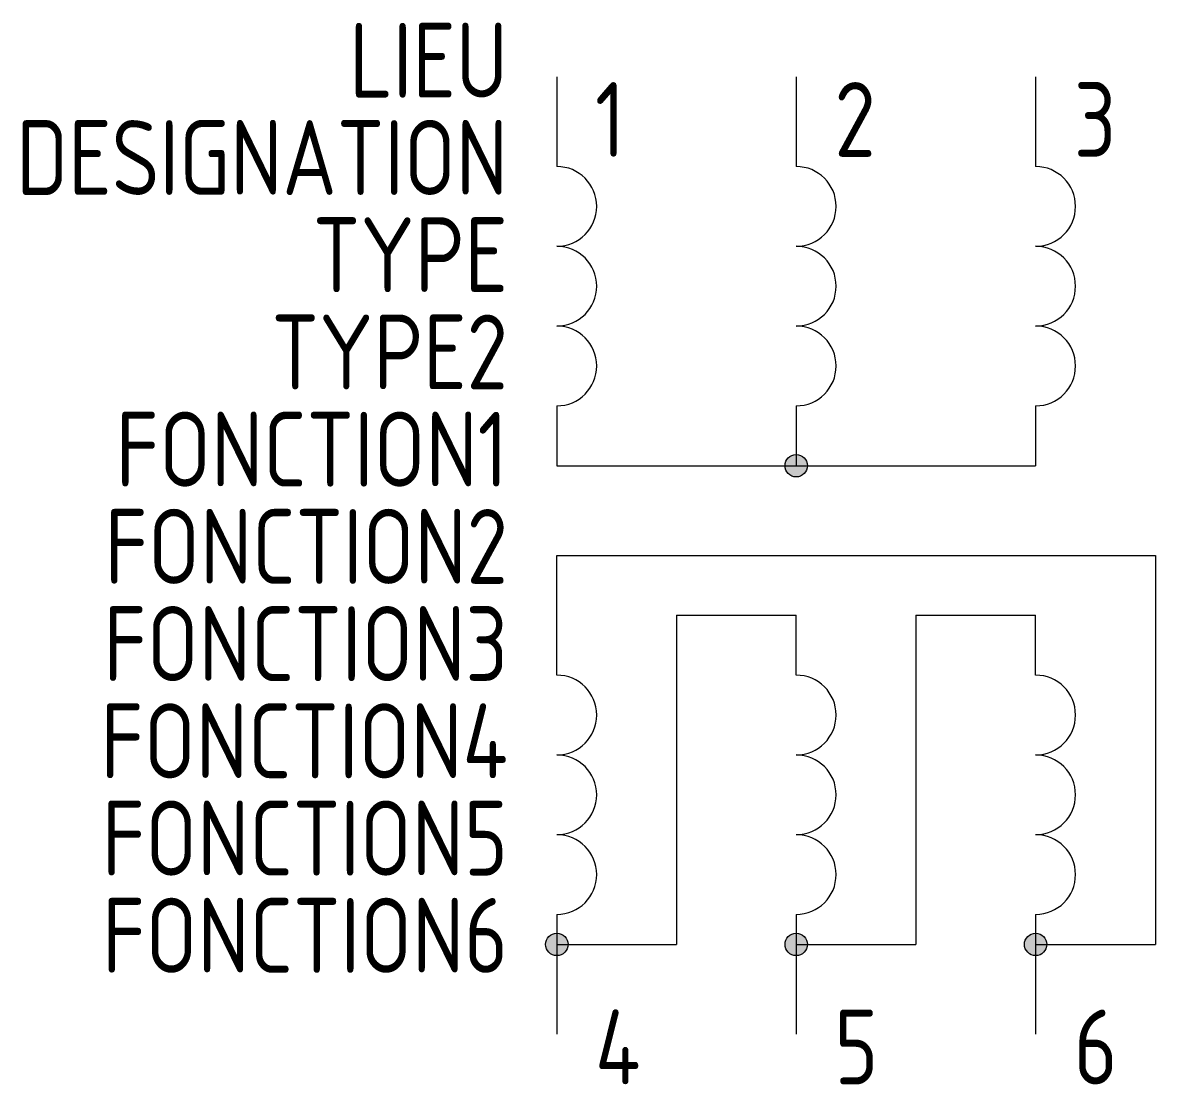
# Model space of a CAD drawing. Extents: x -1602.5 to -1564.6, y -913.3 to -877.8.
import ezdxf
from ezdxf.enums import TextEntityAlignment as Align

# ---------------------------------------------------------------- set-up
doc = ezdxf.new("R2010")
doc.units = 0
for name, color, linetype in [('SYMB_FIL', 3, 'CONTINUOUS'), ('SYMB_TXT_CONTACT', 2, 'CONTINUOUS'), ('SYMB_TXT_NOM', 3, 'CONTINUOUS')]:
    doc.layers.add(name, color=color, linetype=linetype)
doc.styles.add('NET2_5', font='isocp.shx', dxfattribs={"width": 0.9, "height": 2.5})

msp = doc.modelspace()

# ---------------------------------------------------------------- hatches: boundary and pattern name
at = {"layer": 'SYMB_FIL'}
for points in [[(-1577.009, -892.593, 1), (-1576.259, -892.593, 1)], [(-1585.009, -908.593, 1), (-1584.259, -908.593, 1)], [(-1577.009, -908.593, 1), (-1576.259, -908.593, 1)], [(-1569.009, -908.593, 1), (-1568.259, -908.593, 1)]]:
    msp.add_hatch(color=256, dxfattribs=at).paths.add_polyline_path(points)

# ---------------------------------------------------------------- linework, layer by layer
for p, q in [((-1584.634, -879.593), (-1584.634, -882.593)), ((-1576.634, -879.593), (-1576.634, -882.593)), ((-1568.634, -879.593), (-1568.634, -882.593)), ((-1584.634, -890.593), (-1584.634, -892.593)), ((-1576.634, -890.593), (-1576.634, -892.593)), ((-1568.634, -890.593), (-1568.634, -892.593)), ((-1584.634, -892.593), (-1568.634, -892.593)), ((-1584.634, -895.593), (-1564.634, -895.593)), ((-1584.634, -899.593), (-1584.634, -895.593)), ((-1564.634, -895.593), (-1564.634, -908.593)), ((-1580.634, -897.593), (-1576.634, -897.593)), ((-1580.634, -897.593), (-1580.634, -908.593)), ((-1576.634, -899.593), (-1576.634, -897.593)), ((-1572.634, -897.593), (-1568.634, -897.593)), ((-1572.634, -897.593), (-1572.634, -908.593)), ((-1568.634, -899.593), (-1568.634, -897.593)), ((-1584.634, -907.593), (-1584.634, -911.593)), ((-1576.634, -907.593), (-1576.634, -911.593)), ((-1568.634, -907.593), (-1568.634, -911.593)), ((-1584.634, -908.593), (-1580.634, -908.593)), ((-1576.634, -908.593), (-1572.634, -908.593)), ((-1568.634, -908.593), (-1564.634, -908.593))]:
    msp.add_line(p, q, dxfattribs=at)
for centre in [(-1576.634, -892.593), (-1584.634, -908.593), (-1576.634, -908.593), (-1568.634, -908.593)]:
    msp.add_circle(centre, 0.375, dxfattribs=at)
for centre in [(-1584.634, -883.927), (-1576.634, -883.927), (-1568.634, -883.927), (-1584.634, -886.593), (-1576.634, -886.593), (-1568.634, -886.593), (-1584.634, -889.26), (-1576.634, -889.26), (-1568.634, -889.26), (-1584.634, -900.927), (-1576.634, -900.927), (-1568.634, -900.927), (-1584.634, -903.593), (-1576.634, -903.593), (-1568.634, -903.593), (-1584.634, -906.26), (-1576.634, -906.26), (-1568.634, -906.26)]:
    msp.add_arc(centre, 1.333, 270, 90, dxfattribs=at)

# ---------------------------------------------------------------- texts
at = {"layer": 'SYMB_TXT_CONTACT', "style": 'NET2_5', "width": 0.9, "flags": 8}
for tag, p, s in [('1', (-1583.359, -882.272), '1U'), ('2', (-1575.359, -882.272), '1V'), ('3', (-1567.359, -882.272), '1W'), ('4', (-1583.359, -913.272), '2U'), ('5', (-1575.359, -913.272), '2V'), ('6', (-1567.359, -913.272), '2W')]:
    msp.add_attdef(tag, p, s, height=2.5, dxfattribs=at)
at = {"layer": 'SYMB_TXT_NOM', "style": 'NET2_5', "width": 0.9, "flags": 8}
for tag, text, p in [('LIEU', '', (-1586.269, -880.293)), ('DESIGNATION', 'T?', (-1586.269, -883.543)), ('TYPE', '?V', (-1586.269, -886.793)), ('TYPE2', '?VA', (-1586.269, -890.043)), ('FONCTION1', '', (-1586.269, -893.293)), ('FONCTION2', '', (-1586.269, -896.543)), ('FONCTION3', '', (-1586.269, -899.793)), ('FONCTION4', '', (-1586.269, -903.043)), ('FONCTION5', '', (-1586.269, -906.293)), ('FONCTION6', '', (-1586.269, -909.543))]:
    msp.add_attdef(tag, text=text, height=2.5, dxfattribs=at).set_placement(p, align=Align.RIGHT)

doc.saveas('drawing.dxf')
